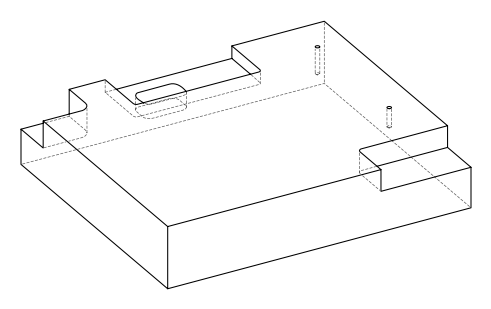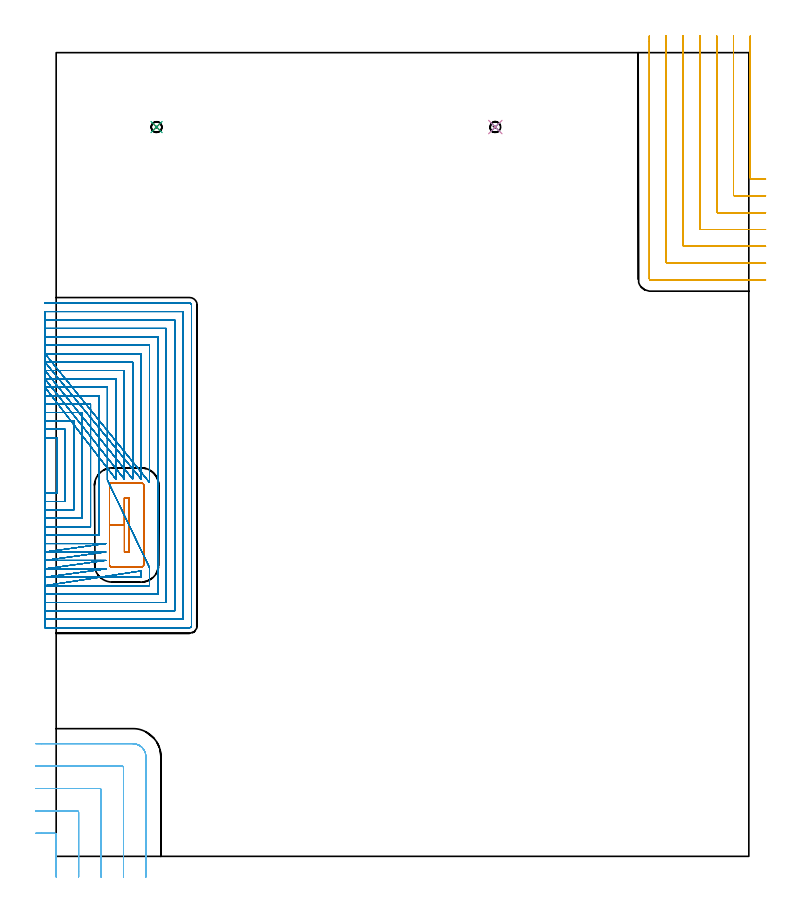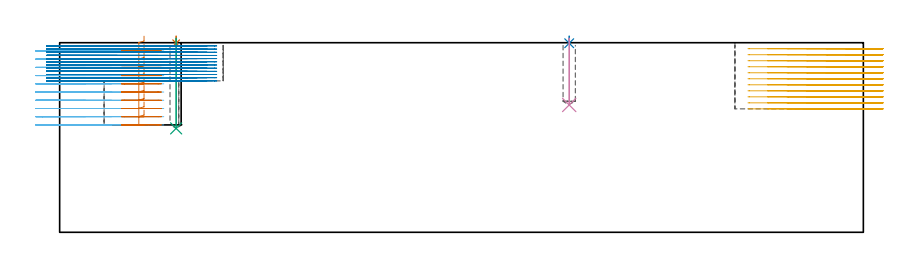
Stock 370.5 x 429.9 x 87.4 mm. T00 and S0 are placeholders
(PLAN: 8 operations, 4 tool changes, 177.9 min)
(1 SPOT_DRILL | STEP1POCKET | NXT0321_9005460120000 | 0.03 min | 1 mm3)
(2 SPOT_DRILL_1 | STEP1POCKET_1 | NXT0321_9005460120000 | 0.03 min | 0 mm3)
(3 DRILL_BLIND_HOLE_INTO_CENTER | STEP1POCKET | UGT0301_180 | 0.17 min | 965 mm3)
(4 DRILL_BLIND_HOLE_INTO_CENTER_1 | STEP1POCKET_1 | UGT0301_180 | 0.12 min | 694 mm3)
(5 MILL_CORNER_NOTCH_RECTANGULAR | CORNER_NOTCH_RECTANGULAR | NXT0201_011 | Follow Part, ap 3, ae 75% | 23.51 min | 230136 mm3)
(6 MILL_CORNER_NOTCH_RECTANGULAR_1 | CORNER_NOTCH_RECTANGULAR_1 | NXT0201_012 | Follow Part, ap 4, ae 75% | 9.35 min | 143140 mm3)
(7 MILL_RECTANGULAR_POCKET | POCKET_RECTANGULAR_STRAIGHT | NXT0201_012 | Follow Part, ap 4, ae 75% | 5 min | 76774 mm3)
(8 MILL_SLOT | SLOT_PARTIAL_RECTANGULAR | UGT0201_014 | Follow Part, ap 1.5, ae 75% | 139.73 min | 202557 mm3)
(TOOL NXT0321_9005460120000 | NC Spot Drill, 142deg, 12mm, Carbide, Uncoated | D12 PA142 FL30 Z2)
(TOOL UGT0301_180 | Twist Drill 5.7 mm | D5.7 PA118 FL55 Z2)
(TOOL NXT0201_011 | ENDMILL 12mm [2P460-1200-NA 1630] | D12 FL38 Z6)
(TOOL NXT0201_012 | ENDMILL 16mm [2P460-1600-NA 1630] | D16 FL38 Z6)
(TOOL UGT0201_014 | End mill 6 mm | D6 FL24 Z4)
(OP 1 SPOT_DRILL)
G17 G21 G94 G90
T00 M6
G54
G17 G0 G90 X53.7 Y390.1 S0 M3
G43 Z97.4 H0
G94 G81 G98 Z87.155 F250. R90.4
G80
M5
M2
(OP 2 SPOT_DRILL_1)
G17 G21 G94 G90
T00 M6
G54
G17 G0 G90 X234.9 Y390.1 S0 M3
G43 Z97.4 H0
G94 G81 G98 Z87.155 F250. R90.4
G80
M5
M2
(OP 3 DRILL_BLIND_HOLE_INTO_CENTER)
G17 G21 G94 G90
T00 M6
G54
G17 G0 G90 X53.7 Y390.1 S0 M3
G43 Z97.4 H0
G94 G81 G98 Z47.9 F250. R89.4
G80
M5
M2
(OP 4 DRILL_BLIND_HOLE_INTO_CENTER_1)
G17 G21 G94 G90
T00 M6
G54
G17 G0 G90 X234.9 Y390.1 S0 M3
G43 Z97.4 H0
G94 G81 G98 Z58.7 F250. R89.4
G80
M5
M2
(OP 5 MILL_CORNER_NOTCH_RECTANGULAR)
G17 G21 G94 G90
T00 M6
G54
G17 G0 G90 X371.3 Y438.846 S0 M3
G43 Z97.4 H1
Z84.627
G94 G1 Y435.846 F250.
Y362.895 F500.
G3 X371.895 Y362.3 R0.6
G1 X376.5
X379.5 F250.
G0 Z97.4
X362.3 Y438.9
Z84.627
G1 Y435.9
Y353.895 F500.
G3 X362.895 Y353.3 R0.6
G1 X376.5
X379.5 F250.
G0 Z97.4
X353.3 Y438.9
Z84.627
G1 Y435.9
Y344.895 F500.
G3 X353.895 Y344.3 R0.6
G1 X376.5
X379.5 F250.
G0 Z97.4
X344.3 Y438.9
Z84.627
G1 Y435.9
Y335.896 F500.
G3 X344.896 Y335.3 R0.6
G1 X376.5
X379.5 F250.
G0 Z97.4
X335.3 Y438.9
Z84.627
G1 Y435.9
Y326.896 F500.
G3 X335.896 Y326.3 R0.6
G1 X376.5
X379.5 F250.
G0 Z97.4
X326.3 Y438.9
Z84.627
G1 Y435.9
Y317.896 F500.
G3 X326.896 Y317.3 R0.6
G1 X376.5
X379.5 F250.
G0 Z97.4
X317.3 Y438.9
Z84.627
G1 Y435.9
Y308.896 F500.
G3 X317.896 Y308.3 R0.6
G1 X376.5
X379.5 F250.
G0 Z97.4
X371.3 Y438.846
Z81.854
G1 Y435.846
Y362.895 F500.
G3 X371.895 Y362.3 R0.6
G1 X376.5
X379.5 F250.
G0 Z97.4
X362.3 Y438.9
Z81.854
G1 Y435.9
Y353.895 F500.
G3 X362.895 Y353.3 R0.6
G1 X376.5
X379.5 F250.
G0 Z97.4
X353.3 Y438.9
Z81.854
G1 Y435.9
Y344.895 F500.
G3 X353.895 Y344.3 R0.6
G1 X376.5
X379.5 F250.
G0 Z97.4
X344.3 Y438.9
Z81.854
G1 Y435.9
Y335.896 F500.
G3 X344.896 Y335.3 R0.6
G1 X376.5
X379.5 F250.
G0 Z97.4
X335.3 Y438.9
Z81.854
G1 Y435.9
Y326.896 F500.
G3 X335.896 Y326.3 R0.6
G1 X376.5
X379.5 F250.
G0 Z97.4
X326.3 Y438.9
Z81.854
G1 Y435.9
Y317.896 F500.
G3 X326.896 Y317.3 R0.6
G1 X376.5
X379.5 F250.
G0 Z97.4
X317.3 Y438.9
Z81.854
G1 Y435.9
Y308.896 F500.
G3 X317.896 Y308.3 R0.6
G1 X376.5
X379.5 F250.
G0 Z97.4
X371.3 Y438.846
Z79.082
G1 Y435.846
Y362.895 F500.
G3 X371.895 Y362.3 R0.6
G1 X376.5
X379.5 F250.
G0 Z97.4
X362.3 Y438.9
Z79.082
G1 Y435.9
Y353.895 F500.
G3 X362.895 Y353.3 R0.6
G1 X376.5
X379.5 F250.
G0 Z97.4
X353.3 Y438.9
Z79.082
G1 Y435.9
Y344.895 F500.
G3 X353.895 Y344.3 R0.6
G1 X376.5
X379.5 F250.
G0 Z97.4
X344.3 Y438.9
Z79.082
G1 Y435.9
Y335.896 F500.
G3 X344.896 Y335.3 R0.6
G1 X376.5
X379.5 F250.
G0 Z97.4
X335.3 Y438.9
Z79.082
G1 Y435.9
Y326.896 F500.
G3 X335.896 Y326.3 R0.6
G1 X376.5
X379.5 F250.
G0 Z97.4
X326.3 Y438.9
Z79.082
G1 Y435.9
Y317.896 F500.
G3 X326.896 Y317.3 R0.6
G1 X376.5
X379.5 F250.
G0 Z97.4
X317.3 Y438.9
Z79.082
G1 Y435.9
Y308.896 F500.
G3 X317.896 Y308.3 R0.6
G1 X376.5
X379.5 F250.
G0 Z97.4
X371.3 Y438.846
Z76.309
G1 Y435.846
Y362.895 F500.
G3 X371.895 Y362.3 R0.6
G1 X376.5
X379.5 F250.
G0 Z97.4
X362.3 Y438.9
Z76.309
G1 Y435.9
Y353.895 F500.
G3 X362.895 Y353.3 R0.6
G1 X376.5
X379.5 F250.
G0 Z97.4
X353.3 Y438.9
Z76.309
G1 Y435.9
Y344.895 F500.
G3 X353.895 Y344.3 R0.6
G1 X376.5
X379.5 F250.
G0 Z97.4
X344.3 Y438.9
Z76.309
G1 Y435.9
Y335.896 F500.
G3 X344.896 Y335.3 R0.6
G1 X376.5
X379.5 F250.
G0 Z97.4
X335.3 Y438.9
Z76.309
G1 Y435.9
Y326.896 F500.
G3 X335.896 Y326.3 R0.6
G1 X376.5
X379.5 F250.
G0 Z97.4
X326.3 Y438.9
Z76.309
G1 Y435.9
Y317.896 F500.
G3 X326.896 Y317.3 R0.6
G1 X376.5
X379.5 F250.
G0 Z97.4
X317.3 Y438.9
Z76.309
G1 Y435.9
Y308.896 F500.
G3 X317.896 Y308.3 R0.6
G1 X376.5
X379.5 F250.
G0 Z97.4
X371.3 Y438.846
Z73.536
G1 Y435.846
Y362.895 F500.
G3 X371.895 Y362.3 R0.6
G1 X376.5
X379.5 F250.
G0 Z97.4
X362.3 Y438.9
Z73.536
G1 Y435.9
Y353.895 F500.
G3 X362.895 Y353.3 R0.6
G1 X376.5
X379.5 F250.
G0 Z97.4
X353.3 Y438.9
Z73.536
G1 Y435.9
Y344.895 F500.
G3 X353.895 Y344.3 R0.6
G1 X376.5
X379.5 F250.
G0 Z97.4
X344.3 Y438.9
Z73.536
G1 Y435.9
Y335.896 F500.
G3 X344.896 Y335.3 R0.6
G1 X376.5
X379.5 F250.
G0 Z97.4
X335.3 Y438.9
Z73.536
G1 Y435.9
Y326.896 F500.
G3 X335.896 Y326.3 R0.6
G1 X376.5
X379.5 F250.
G0 Z97.4
X326.3 Y438.9
Z73.536
G1 Y435.9
Y317.896 F500.
G3 X326.896 Y317.3 R0.6
G1 X376.5
X379.5 F250.
G0 Z97.4
X317.3 Y438.9
Z73.536
G1 Y435.9
Y308.896 F500.
G3 X317.896 Y308.3 R0.6
G1 X376.5
X379.5 F250.
G0 Z97.4
X371.3 Y438.846
Z70.764
G1 Y435.846
Y362.895 F500.
G3 X371.895 Y362.3 R0.6
G1 X376.5
X379.5 F250.
G0 Z97.4
X362.3 Y438.9
Z70.764
G1 Y435.9
Y353.895 F500.
G3 X362.895 Y353.3 R0.6
G1 X376.5
X379.5 F250.
G0 Z97.4
X353.3 Y438.9
Z70.764
G1 Y435.9
Y344.895 F500.
G3 X353.895 Y344.3 R0.6
G1 X376.5
X379.5 F250.
G0 Z97.4
X344.3 Y438.9
Z70.764
G1 Y435.9
Y335.896 F500.
G3 X344.896 Y335.3 R0.6
G1 X376.5
X379.5 F250.
G0 Z97.4
X335.3 Y438.9
Z70.764
G1 Y435.9
Y326.896 F500.
G3 X335.896 Y326.3 R0.6
G1 X376.5
X379.5 F250.
G0 Z97.4
X326.3 Y438.9
Z70.764
G1 Y435.9
Y317.896 F500.
G3 X326.896 Y317.3 R0.6
G1 X376.5
X379.5 F250.
G0 Z97.4
X317.3 Y438.9
Z70.764
G1 Y435.9
Y308.896 F500.
G3 X317.896 Y308.3 R0.6
G1 X376.5
X379.5 F250.
G0 Z97.4
X371.3 Y438.846
Z67.991
G1 Y435.846
Y362.895 F500.
G3 X371.895 Y362.3 R0.6
G1 X376.5
X379.5 F250.
G0 Z97.4
X362.3 Y438.9
Z67.991
G1 Y435.9
Y353.895 F500.
G3 X362.895 Y353.3 R0.6
G1 X376.5
X379.5 F250.
G0 Z97.4
X353.3 Y438.9
Z67.991
G1 Y435.9
Y344.895 F500.
G3 X353.895 Y344.3 R0.6
G1 X376.5
X379.5 F250.
G0 Z97.4
X344.3 Y438.9
Z67.991
G1 Y435.9
Y335.896 F500.
G3 X344.896 Y335.3 R0.6
G1 X376.5
X379.5 F250.
G0 Z97.4
X335.3 Y438.9
Z67.991
G1 Y435.9
Y326.896 F500.
G3 X335.896 Y326.3 R0.6
G1 X376.5
X379.5 F250.
G0 Z97.4
X326.3 Y438.9
Z67.991
G1 Y435.9
Y317.896 F500.
G3 X326.896 Y317.3 R0.6
G1 X376.5
X379.5 F250.
G0 Z97.4
X317.3 Y438.9
Z67.991
G1 Y435.9
Y308.896 F500.
G3 X317.896 Y308.3 R0.6
G1 X376.5
X379.5 F250.
G0 Z97.4
X371.3 Y438.846
Z65.218
G1 Y435.846
Y362.895 F500.
G3 X371.895 Y362.3 R0.6
G1 X376.5
X379.5 F250.
G0 Z97.4
X362.3 Y438.9
Z65.218
G1 Y435.9
Y353.895 F500.
G3 X362.895 Y353.3 R0.6
G1 X376.5
X379.5 F250.
G0 Z97.4
X353.3 Y438.9
Z65.218
G1 Y435.9
Y344.895 F500.
G3 X353.895 Y344.3 R0.6
G1 X376.5
X379.5 F250.
G0 Z97.4
X344.3 Y438.9
Z65.218
G1 Y435.9
Y335.896 F500.
G3 X344.896 Y335.3 R0.6
G1 X376.5
X379.5 F250.
G0 Z97.4
X335.3 Y438.9
Z65.218
G1 Y435.9
Y326.896 F500.
G3 X335.896 Y326.3 R0.6
G1 X376.5
X379.5 F250.
G0 Z97.4
X326.3 Y438.9
Z65.218
G1 Y435.9
Y317.896 F500.
G3 X326.896 Y317.3 R0.6
G1 X376.5
X379.5 F250.
G0 Z97.4
X317.3 Y438.9
Z65.218
G1 Y435.9
Y308.896 F500.
G3 X317.896 Y308.3 R0.6
G1 X376.5
X379.5 F250.
G0 Z97.4
X371.3 Y438.846
Z62.445
G1 Y435.846
Y362.895 F500.
G3 X371.895 Y362.3 R0.6
G1 X376.5
X379.5 F250.
G0 Z97.4
X362.3 Y438.9
Z62.445
G1 Y435.9
Y353.895 F500.
G3 X362.895 Y353.3 R0.6
G1 X376.5
X379.5 F250.
G0 Z97.4
X353.3 Y438.9
Z62.445
G1 Y435.9
Y344.895 F500.
G3 X353.895 Y344.3 R0.6
G1 X376.5
X379.5 F250.
G0 Z97.4
X344.3 Y438.9
Z62.445
G1 Y435.9
Y335.896 F500.
G3 X344.896 Y335.3 R0.6
G1 X376.5
X379.5 F250.
G0 Z97.4
X335.3 Y438.9
Z62.445
G1 Y435.9
Y326.896 F500.
G3 X335.896 Y326.3 R0.6
G1 X376.5
X379.5 F250.
G0 Z97.4
X326.3 Y438.9
Z62.445
G1 Y435.9
Y317.896 F500.
G3 X326.896 Y317.3 R0.6
G1 X376.5
X379.5 F250.
G0 Z97.4
X317.3 Y438.9
Z62.445
G1 Y435.9
Y308.896 F500.
G3 X317.896 Y308.3 R0.6
G1 X376.5
X379.5 F250.
G0 Z97.4
X371.3 Y438.846
Z59.673
G1 Y435.846
Y362.895 F500.
G3 X371.895 Y362.3 R0.6
G1 X376.5
X379.5 F250.
G0 Z97.4
X362.3 Y438.9
Z59.673
G1 Y435.9
Y353.895 F500.
G3 X362.895 Y353.3 R0.6
G1 X376.5
X379.5 F250.
G0 Z97.4
X353.3 Y438.9
Z59.673
G1 Y435.9
Y344.895 F500.
G3 X353.895 Y344.3 R0.6
G1 X376.5
X379.5 F250.
G0 Z97.4
X344.3 Y438.9
Z59.673
G1 Y435.9
Y335.896 F500.
G3 X344.896 Y335.3 R0.6
G1 X376.5
X379.5 F250.
G0 Z97.4
X335.3 Y438.9
Z59.673
G1 Y435.9
Y326.896 F500.
G3 X335.896 Y326.3 R0.6
G1 X376.5
X379.5 F250.
G0 Z97.4
X326.3 Y438.9
Z59.673
G1 Y435.9
Y317.896 F500.
G3 X326.896 Y317.3 R0.6
G1 X376.5
X379.5 F250.
G0 Z97.4
X317.3 Y438.9
Z59.673
G1 Y435.9
Y308.896 F500.
G3 X317.896 Y308.3 R0.6
G1 X376.5
X379.5 F250.
G0 Z97.4
X371.3 Y438.846
Z56.9
G1 Y435.846
Y362.895 F500.
G3 X371.895 Y362.3 R0.6
G1 X376.5
X379.5 F250.
G0 Z97.4
X362.3 Y438.9
Z56.9
G1 Y435.9
Y353.895 F500.
G3 X362.895 Y353.3 R0.6
G1 X376.5
X379.5 F250.
G0 Z97.4
X353.3 Y438.9
Z56.9
G1 Y435.9
Y344.895 F500.
G3 X353.895 Y344.3 R0.6
G1 X376.5
X379.5 F250.
G0 Z97.4
X344.3 Y438.9
Z56.9
G1 Y435.9
Y335.896 F500.
G3 X344.896 Y335.3 R0.6
G1 X376.5
X379.5 F250.
G0 Z97.4
X335.3 Y438.9
Z56.9
G1 Y435.9
Y326.896 F500.
G3 X335.896 Y326.3 R0.6
G1 X376.5
X379.5 F250.
G0 Z97.4
X326.3 Y438.9
Z56.9
G1 Y435.9
Y317.896 F500.
G3 X326.896 Y317.3 R0.6
G1 X376.5
X379.5 F250.
G0 Z97.4
X317.3 Y438.9
Z56.9
G1 Y435.9
Y308.896 F500.
G3 X317.896 Y308.3 R0.6
G1 X376.5
X379.5 F250.
G0 Z97.4
M5
M2
(OP 6 MILL_CORNER_NOTCH_RECTANGULAR_1)
G17 G21 G94 G90
T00 M6
G54
G17 G0 G90 X0. Y-11. S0 M3
G43 Z97.4 H1
Z83.61
G94 G1 Y-8. F250.
Y11.505 F500.
G3 X-0.795 Y12.3 R0.8
G1 X-8.
X-11. F250.
G0 Z97.4
X12. Y-11.
Z83.61
G1 Y-8.
Y23.505 F500.
G3 X11.205 Y24.3 R0.8
G1 X-8.
X-11. F250.
G0 Z97.4
X24. Y-11.
Z83.61
G1 Y-8.
Y35.505 F500.
G3 X23.205 Y36.3 R0.8
G1 X-8.
X-11. F250.
G0 Z97.4
X36. Y-11.
Z83.61
G1 Y-8.
Y47.504 F500.
G3 X35.204 Y48.3 R0.8
G1 X-8.
X-11. F250.
G0 Z97.4
X48. Y-11.
Z83.61
G1 Y-8.
Y53.3 F500.
G3 X41. Y60.3 R7.
G1 X-8.
X-11. F250.
G0 Z97.4
X0. Y-11.
Z79.82
G1 Y-8.
Y11.505 F500.
G3 X-0.795 Y12.3 R0.8
G1 X-8.
X-11. F250.
G0 Z97.4
X12. Y-11.
Z79.82
G1 Y-8.
Y23.505 F500.
G3 X11.205 Y24.3 R0.8
G1 X-8.
X-11. F250.
G0 Z97.4
X24. Y-11.
Z79.82
G1 Y-8.
Y35.505 F500.
G3 X23.205 Y36.3 R0.8
G1 X-8.
X-11. F250.
G0 Z97.4
X36. Y-11.
Z79.82
G1 Y-8.
Y47.504 F500.
G3 X35.204 Y48.3 R0.8
G1 X-8.
X-11. F250.
G0 Z97.4
X48. Y-11.
Z79.82
G1 Y-8.
Y53.3 F500.
G3 X41. Y60.3 R7.
G1 X-8.
X-11. F250.
G0 Z97.4
X0. Y-11.
Z76.03
G1 Y-8.
Y11.505 F500.
G3 X-0.795 Y12.3 R0.8
G1 X-8.
X-11. F250.
G0 Z97.4
X12. Y-11.
Z76.03
G1 Y-8.
Y23.505 F500.
G3 X11.205 Y24.3 R0.8
G1 X-8.
X-11. F250.
G0 Z97.4
X24. Y-11.
Z76.03
G1 Y-8.
Y35.505 F500.
G3 X23.205 Y36.3 R0.8
G1 X-8.
X-11. F250.
G0 Z97.4
X36. Y-11.
Z76.03
G1 Y-8.
Y47.504 F500.
G3 X35.204 Y48.3 R0.8
G1 X-8.
X-11. F250.
G0 Z97.4
X48. Y-11.
Z76.03
G1 Y-8.
Y53.3 F500.
G3 X41. Y60.3 R7.
G1 X-8.
X-11. F250.
G0 Z97.4
X0. Y-11.
Z72.24
G1 Y-8.
Y11.505 F500.
G3 X-0.795 Y12.3 R0.8
G1 X-8.
X-11. F250.
G0 Z97.4
X12. Y-11.
Z72.24
G1 Y-8.
Y23.505 F500.
G3 X11.205 Y24.3 R0.8
G1 X-8.
X-11. F250.
G0 Z97.4
X24. Y-11.
Z72.24
G1 Y-8.
Y35.505 F500.
G3 X23.205 Y36.3 R0.8
G1 X-8.
X-11. F250.
G0 Z97.4
X36. Y-11.
Z72.24
G1 Y-8.
Y47.504 F500.
G3 X35.204 Y48.3 R0.8
G1 X-8.
X-11. F250.
G0 Z97.4
X48. Y-11.
Z72.24
G1 Y-8.
Y53.3 F500.
G3 X41. Y60.3 R7.
G1 X-8.
X-11. F250.
G0 Z97.4
X0. Y-11.
Z68.45
G1 Y-8.
Y11.505 F500.
G3 X-0.795 Y12.3 R0.8
G1 X-8.
X-11. F250.
G0 Z97.4
X12. Y-11.
Z68.45
G1 Y-8.
Y23.505 F500.
G3 X11.205 Y24.3 R0.8
G1 X-8.
X-11. F250.
G0 Z97.4
X24. Y-11.
Z68.45
G1 Y-8.
Y35.505 F500.
G3 X23.205 Y36.3 R0.8
G1 X-8.
X-11. F250.
G0 Z97.4
X36. Y-11.
Z68.45
G1 Y-8.
Y47.504 F500.
G3 X35.204 Y48.3 R0.8
G1 X-8.
X-11. F250.
G0 Z97.4
X48. Y-11.
Z68.45
G1 Y-8.
Y53.3 F500.
G3 X41. Y60.3 R7.
G1 X-8.
X-11. F250.
G0 Z97.4
X0. Y-11.
Z64.66
G1 Y-8.
Y11.505 F500.
G3 X-0.795 Y12.3 R0.8
G1 X-8.
X-11. F250.
G0 Z97.4
X12. Y-11.
Z64.66
G1 Y-8.
Y23.505 F500.
G3 X11.205 Y24.3 R0.8
G1 X-8.
X-11. F250.
G0 Z97.4
X24. Y-11.
Z64.66
G1 Y-8.
Y35.505 F500.
G3 X23.205 Y36.3 R0.8
G1 X-8.
X-11. F250.
G0 Z97.4
X36. Y-11.
Z64.66
G1 Y-8.
Y47.504 F500.
G3 X35.204 Y48.3 R0.8
G1 X-8.
X-11. F250.
G0 Z97.4
X48. Y-11.
Z64.66
G1 Y-8.
Y53.3 F500.
G3 X41. Y60.3 R7.
G1 X-8.
X-11. F250.
G0 Z97.4
X0. Y-11.
Z60.87
G1 Y-8.
Y11.505 F500.
G3 X-0.795 Y12.3 R0.8
G1 X-8.
X-11. F250.
G0 Z97.4
X12. Y-11.
Z60.87
G1 Y-8.
Y23.505 F500.
G3 X11.205 Y24.3 R0.8
G1 X-8.
X-11. F250.
G0 Z97.4
X24. Y-11.
Z60.87
G1 Y-8.
Y35.505 F500.
G3 X23.205 Y36.3 R0.8
G1 X-8.
X-11. F250.
G0 Z97.4
X36. Y-11.
Z60.87
G1 Y-8.
Y47.504 F500.
G3 X35.204 Y48.3 R0.8
G1 X-8.
X-11. F250.
G0 Z97.4
X48. Y-11.
Z60.87
G1 Y-8.
Y53.3 F500.
G3 X41. Y60.3 R7.
G1 X-8.
X-11. F250.
G0 Z97.4
X0. Y-11.
Z57.08
G1 Y-8.
Y11.505 F500.
G3 X-0.795 Y12.3 R0.8
G1 X-8.
X-11. F250.
G0 Z97.4
X12. Y-11.
Z57.08
G1 Y-8.
Y23.505 F500.
G3 X11.205 Y24.3 R0.8
G1 X-8.
X-11. F250.
G0 Z97.4
X24. Y-11.
Z57.08
G1 Y-8.
Y35.505 F500.
G3 X23.205 Y36.3 R0.8
G1 X-8.
X-11. F250.
G0 Z97.4
X36. Y-11.
Z57.08
G1 Y-8.
Y47.504 F500.
G3 X35.204 Y48.3 R0.8
G1 X-8.
X-11. F250.
G0 Z97.4
X48. Y-11.
Z57.08
G1 Y-8.
Y53.3 F500.
G3 X41. Y60.3 R7.
G1 X-8.
X-11. F250.
G0 Z97.4
X0. Y-11.
Z53.29
G1 Y-8.
Y11.505 F500.
G3 X-0.795 Y12.3 R0.8
G1 X-8.
X-11. F250.
G0 Z97.4
X12. Y-11.
Z53.29
G1 Y-8.
Y23.505 F500.
G3 X11.205 Y24.3 R0.8
G1 X-8.
X-11. F250.
G0 Z97.4
X24. Y-11.
Z53.29
G1 Y-8.
Y35.505 F500.
G3 X23.205 Y36.3 R0.8
G1 X-8.
X-11. F250.
G0 Z97.4
X36. Y-11.
Z53.29
G1 Y-8.
Y47.504 F500.
G3 X35.204 Y48.3 R0.8
G1 X-8.
X-11. F250.
G0 Z97.4
X48. Y-11.
Z53.29
G1 Y-8.
Y53.3 F500.
G3 X41. Y60.3 R7.
G1 X-8.
X-11. F250.
G0 Z97.4
X0. Y-11.
Z49.5
G1 Y-8.
Y11.505 F500.
G3 X-0.795 Y12.3 R0.8
G1 X-8.
X-11. F250.
G0 Z97.4
X12. Y-11.
Z49.5
G1 Y-8.
Y23.505 F500.
G3 X11.205 Y24.3 R0.8
G1 X-8.
X-11. F250.
G0 Z97.4
X24. Y-11.
Z49.5
G1 Y-8.
Y35.505 F500.
G3 X23.205 Y36.3 R0.8
G1 X-8.
X-11. F250.
G0 Z97.4
X36. Y-11.
Z49.5
G1 Y-8.
Y47.504 F500.
G3 X35.204 Y48.3 R0.8
G1 X-8.
X-11. F250.
G0 Z97.4
X48. Y-11.
Z49.5
G1 Y-8.
Y53.3 F500.
G3 X41. Y60.3 R7.
G1 X-8.
X-11. F250.
G0 Z97.4
M5
M2
(OP 7 MILL_RECTANGULAR_POCKET)
G17 G21 G94 G90
T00 M6
G54
G17 G0 G90 X38.9 Y183.409 S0 M3
G43 Z97.4 H1
Z90.4
G94 G1 Y191.8 Z88.152 F250.
X36.5 Z87.509
Y177.25 Z83.61
Y162.7 F500.
X38.9
Y191.8
X36.5
Y177.25
X28.5
Y156.2
G3 X30. Y154.7 R1.5
G1 X45.4
G3 X46.9 Y156.2 R1.5
G1 Y198.3
G3 X45.4 Y199.8 R1.5
G1 X30.
G3 X28.5 Y198.3 R1.5
G1 Y177.25
Y176.25
G0 X38.9 Y183.409 Z86.61
G1 Y191.8 Z84.362 F250.
X36.5 Z83.719
Y177.25 Z79.82
Y162.7 F500.
X38.9
Y191.8
X36.5
Y177.25
X28.5
Y156.2
G3 X30. Y154.7 R1.5
G1 X45.4
G3 X46.9 Y156.2 R1.5
G1 Y198.3
G3 X45.4 Y199.8 R1.5
G1 X30.
G3 X28.5 Y198.3 R1.5
G1 Y177.25
Y176.25
G0 X38.9 Y183.409 Z82.82
G1 Y191.8 Z80.572 F250.
X36.5 Z79.929
Y177.25 Z76.03
Y162.7 F500.
X38.9
Y191.8
X36.5
Y177.25
X28.5
Y156.2
G3 X30. Y154.7 R1.5
G1 X45.4
G3 X46.9 Y156.2 R1.5
G1 Y198.3
G3 X45.4 Y199.8 R1.5
G1 X30.
G3 X28.5 Y198.3 R1.5
G1 Y177.25
Y176.25
G0 X38.9 Y183.409 Z79.03
G1 Y191.8 Z76.782 F250.
X36.5 Z76.139
Y177.25 Z72.24
Y162.7 F500.
X38.9
Y191.8
X36.5
Y177.25
X28.5
Y156.2
G3 X30. Y154.7 R1.5
G1 X45.4
G3 X46.9 Y156.2 R1.5
G1 Y198.3
G3 X45.4 Y199.8 R1.5
G1 X30.
G3 X28.5 Y198.3 R1.5
G1 Y177.25
Y176.25
G0 X38.9 Y183.409 Z75.24
G1 Y191.8 Z72.992 F250.
X36.5 Z72.349
Y177.25 Z68.45
Y162.7 F500.
X38.9
Y191.8
X36.5
Y177.25
X28.5
Y156.2
G3 X30. Y154.7 R1.5
G1 X45.4
G3 X46.9 Y156.2 R1.5
G1 Y198.3
G3 X45.4 Y199.8 R1.5
G1 X30.
G3 X28.5 Y198.3 R1.5
G1 Y177.25
Y176.25
G0 X38.9 Y183.409 Z71.45
G1 Y191.8 Z69.202 F250.
X36.5 Z68.559
Y177.25 Z64.66
Y162.7 F500.
X38.9
Y191.8
X36.5
Y177.25
X28.5
Y156.2
G3 X30. Y154.7 R1.5
G1 X45.4
G3 X46.9 Y156.2 R1.5
G1 Y198.3
G3 X45.4 Y199.8 R1.5
G1 X30.
G3 X28.5 Y198.3 R1.5
G1 Y177.25
Y176.25
G0 X38.9 Y183.409 Z67.66
G1 Y191.8 Z65.412 F250.
X36.5 Z64.769
Y177.25 Z60.87
Y162.7 F500.
X38.9
Y191.8
X36.5
Y177.25
X28.5
Y156.2
G3 X30. Y154.7 R1.5
G1 X45.4
G3 X46.9 Y156.2 R1.5
G1 Y198.3
G3 X45.4 Y199.8 R1.5
G1 X30.
G3 X28.5 Y198.3 R1.5
G1 Y177.25
Y176.25
G0 X38.9 Y183.409 Z63.87
G1 Y191.8 Z61.622 F250.
X36.5 Z60.979
Y177.25 Z57.08
Y162.7 F500.
X38.9
Y191.8
X36.5
Y177.25
X28.5
Y156.2
G3 X30. Y154.7 R1.5
G1 X45.4
G3 X46.9 Y156.2 R1.5
G1 Y198.3
G3 X45.4 Y199.8 R1.5
G1 X30.
G3 X28.5 Y198.3 R1.5
G1 Y177.25
Y176.25
G0 X38.9 Y183.409 Z60.08
G1 Y191.8 Z57.832 F250.
X36.5 Z57.189
Y177.25 Z53.29
Y162.7 F500.
X38.9
Y191.8
X36.5
Y177.25
X28.5
Y156.2
G3 X30. Y154.7 R1.5
G1 X45.4
G3 X46.9 Y156.2 R1.5
G1 Y198.3
G3 X45.4 Y199.8 R1.5
G1 X30.
G3 X28.5 Y198.3 R1.5
G1 Y177.25
Y176.25
G0 X38.9 Y183.409 Z56.29
G1 Y191.8 Z54.042 F250.
X36.5 Z53.399
Y177.25 Z49.5
Y162.7 F500.
X38.9
Y191.8
X36.5
Y177.25
X28.5
Y156.2
G3 X30. Y154.7 R1.5
G1 X45.4
G3 X46.9 Y156.2 R1.5
G1 Y198.3
G3 X45.4 Y199.8 R1.5
G1 X30.
G3 X28.5 Y198.3 R1.5
G1 Y177.25
Y176.25
G0 Z97.4
M5
M2
(OP 8 MILL_SLOT)
G17 G21 G94 G90
T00 M6
G54
G17 G0 G90 X-6. Y194.3 S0 M3
G43 Z97.4 H0
Z85.933
G94 G1 X-3. F250.
X0.4 F500.
Y223.9
X-3.
X-6. F250.
Y189.8
X-3.
X4.9 F500.
Y228.4
X-3.
X-6. F250.
Y185.3
X-3.
X9.4 F500.
Y232.9
X-3.
X-6. F250.
Y180.8
X-3.
X13.9 F500.
Y237.4
X-3.
X-6. F250.
Y176.3
X-3.
X18.4 F500.
Y241.9
X-3.
X-6. F250.
Y171.8
X-3.
X22.9 F500.
Y246.4
X-3.
X-6. F250.
Y167.3
X-3.
X23.5 F500.
X26.5 F250.
X-6. Y162.8 F500.
X-3. F250.
X23.5 F500.
X26.5 F250.
X-6. Y158.3 F500.
X-3. F250.
X23.5 F500.
X26.5 F250.
X-6. Y153.8 F500.
X-3. F250.
X23.955 F500.
X26.955 F250.
X-6. Y149.3 F500.
X-3. F250.
X45.4 F500.
Y149.685
Y152.685 F250.
X-6. Y144.8 F500.
X-3. F250.
X49.9 F500.
Y151.507
Y154.507 F250.
X27.4 Y201.26 F500.
Y204.26 F250.
Y250.9 F500.
X-3.
X-6. F250.
X31.9 Y201.8 F500.
Y204.8 F250.
Y255.4 F500.
X-3.
X-6. F250.
X36.4 Y201.8 F500.
Y204.8 F250.
Y259.9 F500.
X-3.
X-6. F250.
X40.9 Y201.8 F500.
Y204.8 F250.
Y264.4 F500.
X-3.
X-6. F250.
X45.4 Y201.815 F500.
Y204.815 F250.
Y268.9 F500.
X-3.
X-6. F250.
X49.9 Y199.992 F500.
Y202.992 F250.
Y273.4 F500.
X-3.
X-6. F250.
Y140.3
X-3.
X54.4 F500.
Y277.9
X-3.
X-6. F250.
Y135.8
X-3.
X58.9 F500.
Y282.4
X-3.
X-6. F250.
Y131.3
X-3.
X63.4 F500.
Y286.9
X-3.
X-6. F250.
Y126.8
X-3.
X67.9 F500.
Y291.4
X-3.
X-6. F250.
Y122.3
X-3.
X71.4 F500.
G3 X72.4 Y123.3 R1.
G1 Y294.9
G3 X71.4 Y295.9 R1.
G1 X-3.
X-6. F250.
G0 Y194.3 Z84.467
G1 X-3.
X0.4 F500.
Y223.9
X-3.
X-6. F250.
Y189.8
X-3.
X4.9 F500.
Y228.4
X-3.
X-6. F250.
Y185.3
X-3.
X9.4 F500.
Y232.9
X-3.
X-6. F250.
Y180.8
X-3.
X13.9 F500.
Y237.4
X-3.
X-6. F250.
Y176.3
X-3.
X18.4 F500.
Y241.9
X-3.
X-6. F250.
Y171.8
X-3.
X22.9 F500.
Y246.4
X-3.
X-6. F250.
Y167.3
X-3.
X23.5 F500.
X26.5 F250.
X-6. Y162.8 F500.
X-3. F250.
X23.5 F500.
X26.5 F250.
X-6. Y158.3 F500.
X-3. F250.
X23.5 F500.
X26.5 F250.
X-6. Y153.8 F500.
X-3. F250.
X23.955 F500.
X26.955 F250.
X-6. Y149.3 F500.
X-3. F250.
X45.4 F500.
Y149.685
Y152.685 F250.
X-6. Y144.8 F500.
X-3. F250.
X49.9 F500.
Y151.507
Y154.507 F250.
X27.4 Y201.26 F500.
Y204.26 F250.
Y250.9 F500.
X-3.
X-6. F250.
X31.9 Y201.8 F500.
Y204.8 F250.
Y255.4 F500.
X-3.
X-6. F250.
X36.4 Y201.8 F500.
Y204.8 F250.
Y259.9 F500.
X-3.
X-6. F250.
X40.9 Y201.8 F500.
Y204.8 F250.
Y264.4 F500.
X-3.
X-6. F250.
X45.4 Y201.815 F500.
Y204.815 F250.
Y268.9 F500.
X-3.
X-6. F250.
X49.9 Y199.992 F500.
Y202.992 F250.
Y273.4 F500.
X-3.
X-6. F250.
Y140.3
X-3.
X54.4 F500.
Y277.9
X-3.
X-6. F250.
Y135.8
X-3.
X58.9 F500.
Y282.4
X-3.
X-6. F250.
Y131.3
X-3.
X63.4 F500.
Y286.9
X-3.
X-6. F250.
Y126.8
X-3.
X67.9 F500.
Y291.4
X-3.
X-6. F250.
Y122.3
X-3.
X71.4 F500.
G3 X72.4 Y123.3 R1.
G1 Y294.9
G3 X71.4 Y295.9 R1.
G1 X-3.
X-6. F250.
G0 Y194.3 Z83.
G1 X-3.
X0.4 F500.
Y223.9
X-3.
X-6. F250.
Y189.8
X-3.
X4.9 F500.
Y228.4
X-3.
X-6. F250.
Y185.3
X-3.
X9.4 F500.
Y232.9
X-3.
X-6. F250.
Y180.8
X-3.
X13.9 F500.
Y237.4
X-3.
X-6. F250.
Y176.3
X-3.
X18.4 F500.
Y241.9
X-3.
X-6. F250.
Y171.8
X-3.
X22.9 F500.
Y246.4
X-3.
X-6. F250.
Y167.3
X-3.
X23.5 F500.
X26.5 F250.
X-6. Y162.8 F500.
X-3. F250.
X23.5 F500.
X26.5 F250.
X-6. Y158.3 F500.
X-3. F250.
X23.5 F500.
X26.5 F250.
X-6. Y153.8 F500.
X-3. F250.
X23.955 F500.
X26.955 F250.
X-6. Y149.3 F500.
X-3. F250.
X45.4 F500.
Y149.686
Y152.686 F250.
X-6. Y144.8 F500.
X-3. F250.
X49.9 F500.
Y151.507
Y154.507 F250.
X27.4 Y201.26 F500.
Y204.26 F250.
Y250.9 F500.
X-3.
X-6. F250.
X31.9 Y201.8 F500.
Y204.8 F250.
Y255.4 F500.
X-3.
X-6. F250.
X36.4 Y201.8 F500.
Y204.8 F250.
Y259.9 F500.
X-3.
X-6. F250.
X40.9 Y201.8 F500.
Y204.8 F250.
Y264.4 F500.
X-3.
X-6. F250.
X45.4 Y201.815 F500.
Y204.815 F250.
Y268.9 F500.
X-3.
X-6. F250.
X49.9 Y199.992 F500.
Y202.992 F250.
Y273.4 F500.
X-3.
X-6. F250.
Y140.3
X-3.
X54.4 F500.
Y277.9
X-3.
X-6. F250.
Y135.8
X-3.
X58.9 F500.
Y282.4
X-3.
X-6. F250.
Y131.3
X-3.
X63.4 F500.
Y286.9
X-3.
X-6. F250.
Y126.8
X-3.
X67.9 F500.
Y291.4
X-3.
X-6. F250.
Y122.3
X-3.
X71.4 F500.
G3 X72.4 Y123.3 R1.
G1 Y294.9
G3 X71.4 Y295.9 R1.
G1 X-3.
X-6. F250.
G0 Y194.3 Z81.533
G1 X-3.
X0.4 F500.
Y223.9
X-3.
X-6. F250.
Y189.8
X-3.
X4.9 F500.
Y228.4
X-3.
X-6. F250.
Y185.3
X-3.
X9.4 F500.
Y232.9
X-3.
X-6. F250.
Y180.8
X-3.
X13.9 F500.
Y237.4
X-3.
X-6. F250.
Y176.3
X-3.
X18.4 F500.
Y241.9
X-3.
X-6. F250.
Y171.8
X-3.
X22.9 F500.
Y246.4
X-3.
X-6. F250.
Y167.3
X-3.
X23.5 F500.
X26.5 F250.
X-6. Y162.8 F500.
X-3. F250.
X23.5 F500.
X26.5 F250.
X-6. Y158.3 F500.
X-3. F250.
X23.5 F500.
X26.5 F250.
X-6. Y153.8 F500.
X-3. F250.
X23.955 F500.
X26.955 F250.
X-6. Y149.3 F500.
X-3. F250.
X45.4 F500.
Y149.686
Y152.686 F250.
X-6. Y144.8 F500.
X-3. F250.
X49.9 F500.
Y151.507
Y154.507 F250.
X27.4 Y201.26 F500.
Y204.26 F250.
Y250.9 F500.
X-3.
X-6. F250.
X31.9 Y201.8 F500.
Y204.8 F250.
Y255.4 F500.
X-3.
X-6. F250.
X36.4 Y201.8 F500.
Y204.8 F250.
Y259.9 F500.
X-3.
X-6. F250.
X40.9 Y201.8 F500.
Y204.8 F250.
Y264.4 F500.
X-3.
X-6. F250.
X45.4 Y201.815 F500.
Y204.815 F250.
Y268.9 F500.
X-3.
X-6. F250.
X49.9 Y199.992 F500.
Y202.992 F250.
Y273.4 F500.
X-3.
X-6. F250.
Y140.3
X-3.
X54.4 F500.
Y277.9
X-3.
X-6. F250.
Y135.8
X-3.
X58.9 F500.
Y282.4
X-3.
X-6. F250.
Y131.3
X-3.
X63.4 F500.
Y286.9
X-3.
X-6. F250.
Y126.8
X-3.
X67.9 F500.
Y291.4
X-3.
X-6. F250.
Y122.3
X-3.
X71.4 F500.
G3 X72.4 Y123.3 R1.
G1 Y294.9
G3 X71.4 Y295.9 R1.
G1 X-3.
X-6. F250.
G0 Y194.3 Z80.067
G1 X-3.
X0.4 F500.
Y223.9
X-3.
X-6. F250.
Y189.8
X-3.
X4.9 F500.
Y228.4
X-3.
X-6. F250.
Y185.3
X-3.
X9.4 F500.
Y232.9
X-3.
X-6. F250.
Y180.8
X-3.
X13.9 F500.
Y237.4
X-3.
X-6. F250.
Y176.3
X-3.
X18.4 F500.
Y241.9
X-3.
X-6. F250.
Y171.8
X-3.
X22.9 F500.
Y246.4
X-3.
X-6. F250.
Y167.3
X-3.
X23.5 F500.
X26.5 F250.
X-6. Y162.8 F500.
X-3. F250.
X23.5 F500.
X26.5 F250.
X-6. Y158.3 F500.
X-3. F250.
X23.5 F500.
X26.5 F250.
X-6. Y153.8 F500.
X-3. F250.
X23.955 F500.
X26.955 F250.
X-6. Y149.3 F500.
X-3. F250.
X45.4 F500.
Y149.685
Y152.685 F250.
X-6. Y144.8 F500.
X-3. F250.
X49.9 F500.
Y151.507
Y154.507 F250.
X27.4 Y201.26 F500.
Y204.26 F250.
Y250.9 F500.
X-3.
X-6. F250.
X31.9 Y201.8 F500.
Y204.8 F250.
Y255.4 F500.
X-3.
X-6. F250.
X36.4 Y201.8 F500.
Y204.8 F250.
Y259.9 F500.
X-3.
X-6. F250.
X40.9 Y201.8 F500.
Y204.8 F250.
Y264.4 F500.
X-3.
X-6. F250.
X45.4 Y201.815 F500.
Y204.815 F250.
Y268.9 F500.
X-3.
X-6. F250.
X49.9 Y199.992 F500.
Y202.992 F250.
Y273.4 F500.
X-3.
X-6. F250.
Y140.3
X-3.
X54.4 F500.
Y277.9
X-3.
X-6. F250.
Y135.8
X-3.
X58.9 F500.
Y282.4
X-3.
X-6. F250.
Y131.3
X-3.
X63.4 F500.
Y286.9
X-3.
X-6. F250.
Y126.8
X-3.
X67.9 F500.
Y291.4
X-3.
X-6. F250.
Y122.3
X-3.
X71.4 F500.
G3 X72.4 Y123.3 R1.
G1 Y294.9
G3 X71.4 Y295.9 R1.
G1 X-3.
X-6. F250.
G0 Y194.3 Z78.6
G1 X-3.
X0.4 F500.
Y223.9
X-3.
X-6. F250.
Y189.8
X-3.
X4.9 F500.
Y228.4
X-3.
X-6. F250.
Y185.3
X-3.
X9.4 F500.
Y232.9
X-3.
X-6. F250.
Y180.8
X-3.
X13.9 F500.
Y237.4
X-3.
X-6. F250.
Y176.3
X-3.
X18.4 F500.
Y241.9
X-3.
X-6. F250.
Y171.8
X-3.
X22.9 F500.
Y246.4
X-3.
X-6. F250.
Y167.3
X-3.
X23.5 F500.
X26.5 F250.
X-6. Y162.8 F500.
X-3. F250.
X23.5 F500.
X26.5 F250.
X-6. Y158.3 F500.
X-3. F250.
X23.5 F500.
X26.5 F250.
X-6. Y153.8 F500.
X-3. F250.
X23.955 F500.
X26.955 F250.
X-6. Y149.3 F500.
X-3. F250.
X45.4 F500.
Y149.685
Y152.685 F250.
X-6. Y144.8 F500.
X-3. F250.
X49.9 F500.
Y151.507
Y154.507 F250.
X27.4 Y201.26 F500.
Y204.26 F250.
Y250.9 F500.
X-3.
X-6. F250.
X31.9 Y201.8 F500.
Y204.8 F250.
Y255.4 F500.
X-3.
X-6. F250.
X36.4 Y201.8 F500.
Y204.8 F250.
Y259.9 F500.
X-3.
X-6. F250.
X40.9 Y201.8 F500.
Y204.8 F250.
Y264.4 F500.
X-3.
X-6. F250.
X45.4 Y201.815 F500.
Y204.815 F250.
Y268.9 F500.
X-3.
X-6. F250.
X49.9 Y199.992 F500.
Y202.992 F250.
Y273.4 F500.
X-3.
X-6. F250.
Y140.3
X-3.
X54.4 F500.
Y277.9
X-3.
X-6. F250.
Y135.8
X-3.
X58.9 F500.
Y282.4
X-3.
X-6. F250.
Y131.3
X-3.
X63.4 F500.
Y286.9
X-3.
X-6. F250.
Y126.8
X-3.
X67.9 F500.
Y291.4
X-3.
X-6. F250.
Y122.3
X-3.
X71.4 F500.
G3 X72.4 Y123.3 R1.
G1 Y294.9
G3 X71.4 Y295.9 R1.
G1 X-3.
X-6. F250.
G0 Y194.3 Z77.133
G1 X-3.
X0.4 F500.
Y223.9
X-3.
X-6. F250.
Y189.8
X-3.
X4.9 F500.
Y228.4
X-3.
X-6. F250.
Y185.3
X-3.
X9.4 F500.
Y232.9
X-3.
X-6. F250.
Y180.8
X-3.
X13.9 F500.
Y237.4
X-3.
X-6. F250.
Y176.3
X-3.
X18.4 F500.
Y241.9
X-3.
X-6. F250.
Y171.8
X-3.
X22.9 F500.
Y246.4
X-3.
X-6. F250.
Y167.3
X-3.
X23.5 F500.
X26.5 F250.
X-6. Y162.8 F500.
X-3. F250.
X23.5 F500.
X26.5 F250.
X-6. Y158.3 F500.
X-3. F250.
X23.5 F500.
X26.5 F250.
X-6. Y153.8 F500.
X-3. F250.
X23.955 F500.
X26.955 F250.
X-6. Y149.3 F500.
X-3. F250.
X45.4 F500.
Y149.685
Y152.685 F250.
X-6. Y144.8 F500.
X-3. F250.
X49.9 F500.
Y151.507
Y154.507 F250.
X27.4 Y201.26 F500.
Y204.26 F250.
Y250.9 F500.
X-3.
X-6. F250.
X31.9 Y201.8 F500.
Y204.8 F250.
Y255.4 F500.
X-3.
X-6. F250.
X36.4 Y201.8 F500.
Y204.8 F250.
Y259.9 F500.
X-3.
X-6. F250.
X40.9 Y201.8 F500.
Y204.8 F250.
Y264.4 F500.
X-3.
X-6. F250.
X45.4 Y201.815 F500.
Y204.815 F250.
Y268.9 F500.
X-3.
X-6. F250.
X49.9 Y199.992 F500.
Y202.992 F250.
Y273.4 F500.
X-3.
X-6. F250.
Y140.3
X-3.
X54.4 F500.
Y277.9
X-3.
X-6. F250.
Y135.8
X-3.
X58.9 F500.
Y282.4
X-3.
X-6. F250.
Y131.3
X-3.
X63.4 F500.
Y286.9
X-3.
X-6. F250.
Y126.8
X-3.
X67.9 F500.
Y291.4
X-3.
X-6. F250.
Y122.3
X-3.
X71.4 F500.
G3 X72.4 Y123.3 R1.
G1 Y294.9
G3 X71.4 Y295.9 R1.
G1 X-3.
X-6. F250.
G0 Y194.3 Z75.667
G1 X-3.
X0.4 F500.
Y223.9
X-3.
X-6. F250.
Y189.8
X-3.
X4.9 F500.
Y228.4
X-3.
X-6. F250.
Y185.3
X-3.
X9.4 F500.
Y232.9
X-3.
X-6. F250.
Y180.8
X-3.
X13.9 F500.
Y237.4
X-3.
X-6. F250.
Y176.3
X-3.
X18.4 F500.
Y241.9
X-3.
X-6. F250.
Y171.8
X-3.
X22.9 F500.
Y246.4
X-3.
X-6. F250.
Y167.3
X-3.
X23.5 F500.
X26.5 F250.
X-6. Y162.8 F500.
X-3. F250.
X23.5 F500.
X26.5 F250.
X-6. Y158.3 F500.
X-3. F250.
X23.5 F500.
X26.5 F250.
X-6. Y153.8 F500.
X-3. F250.
X23.955 F500.
X26.955 F250.
X-6. Y149.3 F500.
X-3. F250.
X45.4 F500.
Y149.685
Y152.685 F250.
X-6. Y144.8 F500.
X-3. F250.
X49.9 F500.
Y151.507
Y154.507 F250.
X27.4 Y201.26 F500.
Y204.26 F250.
Y250.9 F500.
X-3.
X-6. F250.
X31.9 Y201.8 F500.
Y204.8 F250.
Y255.4 F500.
X-3.
X-6. F250.
X36.4 Y201.8 F500.
Y204.8 F250.
Y259.9 F500.
X-3.
X-6. F250.
X40.9 Y201.8 F500.
Y204.8 F250.
Y264.4 F500.
X-3.
X-6. F250.
X45.4 Y201.815 F500.
Y204.815 F250.
Y268.9 F500.
X-3.
X-6. F250.
X49.9 Y199.992 F500.
Y202.992 F250.
Y273.4 F500.
X-3.
X-6. F250.
Y140.3
X-3.
X54.4 F500.
Y277.9
X-3.
X-6. F250.
Y135.8
X-3.
X58.9 F500.
Y282.4
X-3.
X-6. F250.
Y131.3
X-3.
X63.4 F500.
Y286.9
X-3.
X-6. F250.
Y126.8
X-3.
X67.9 F500.
Y291.4
X-3.
X-6. F250.
Y122.3
X-3.
X71.4 F500.
G3 X72.4 Y123.3 R1.
G1 Y294.9
G3 X71.4 Y295.9 R1.
G1 X-3.
X-6. F250.
G0 Y194.3 Z74.2
G1 X-3.
X0.4 F500.
Y223.9
X-3.
X-6. F250.
Y189.8
X-3.
X4.9 F500.
Y228.4
X-3.
X-6. F250.
Y185.3
X-3.
X9.4 F500.
Y232.9
X-3.
X-6. F250.
Y180.8
X-3.
X13.9 F500.
Y237.4
X-3.
X-6. F250.
Y176.3
X-3.
X18.4 F500.
Y241.9
X-3.
X-6. F250.
Y171.8
X-3.
X22.9 F500.
Y246.4
X-3.
X-6. F250.
Y167.3
X-3.
X23.5 F500.
X26.5 F250.
X-6. Y162.8 F500.
X-3. F250.
X23.5 F500.
X26.5 F250.
X-6. Y158.3 F500.
X-3. F250.
X23.5 F500.
X26.5 F250.
X-6. Y153.8 F500.
X-3. F250.
X23.955 F500.
X26.955 F250.
X-6. Y149.3 F500.
X-3. F250.
X45.4 F500.
Y149.685
Y152.685 F250.
X-6. Y144.8 F500.
X-3. F250.
X49.9 F500.
Y151.507
Y154.507 F250.
X27.4 Y201.26 F500.
Y204.26 F250.
Y250.9 F500.
X-3.
X-6. F250.
X31.9 Y201.8 F500.
Y204.8 F250.
Y255.4 F500.
X-3.
X-6. F250.
X36.4 Y201.8 F500.
Y204.8 F250.
Y259.9 F500.
X-3.
X-6. F250.
X40.9 Y201.8 F500.
Y204.8 F250.
Y264.4 F500.
X-3.
X-6. F250.
X45.4 Y201.815 F500.
Y204.815 F250.
Y268.9 F500.
X-3.
X-6. F250.
X49.9 Y199.992 F500.
Y202.992 F250.
Y273.4 F500.
X-3.
X-6. F250.
Y140.3
X-3.
X54.4 F500.
Y277.9
X-3.
X-6. F250.
Y135.8
X-3.
X58.9 F500.
Y282.4
X-3.
X-6. F250.
Y131.3
X-3.
X63.4 F500.
Y286.9
X-3.
X-6. F250.
Y126.8
X-3.
X67.9 F500.
Y291.4
X-3.
X-6. F250.
Y122.3
X-3.
X71.4 F500.
G3 X72.4 Y123.3 R1.
G1 Y294.9
G3 X71.4 Y295.9 R1.
G1 X-3.
X-6. F250.
G0 Y194.3 Z72.733
G1 X-3.
X0.4 F500.
Y223.9
X-3.
X-6. F250.
Y189.8
X-3.
X4.9 F500.
Y228.4
X-3.
X-6. F250.
Y185.3
X-3.
X9.4 F500.
Y232.9
X-3.
X-6. F250.
Y180.8
X-3.
X13.9 F500.
Y237.4
X-3.
X-6. F250.
Y176.3
X-3.
X18.4 F500.
Y241.9
X-3.
X-6. F250.
Y171.8
X-3.
X22.9 F500.
Y246.4
X-3.
X-6. F250.
Y167.3
X-3.
X23.5 F500.
X26.5 F250.
X-6. Y162.8 F500.
X-3. F250.
X23.5 F500.
X26.5 F250.
X-6. Y158.3 F500.
X-3. F250.
X23.5 F500.
X26.5 F250.
X-6. Y153.8 F500.
X-3. F250.
X23.955 F500.
X26.955 F250.
X-6. Y149.3 F500.
X-3. F250.
X45.4 F500.
Y149.685
Y152.685 F250.
X-6. Y144.8 F500.
X-3. F250.
X49.9 F500.
Y151.507
Y154.507 F250.
X27.4 Y201.26 F500.
Y204.26 F250.
Y250.9 F500.
X-3.
X-6. F250.
X31.9 Y201.8 F500.
Y204.8 F250.
Y255.4 F500.
X-3.
X-6. F250.
X36.4 Y201.8 F500.
Y204.8 F250.
Y259.9 F500.
X-3.
X-6. F250.
X40.9 Y201.8 F500.
Y204.8 F250.
Y264.4 F500.
X-3.
X-6. F250.
X45.4 Y201.815 F500.
Y204.815 F250.
Y268.9 F500.
X-3.
X-6. F250.
X49.9 Y199.992 F500.
Y202.992 F250.
Y273.4 F500.
X-3.
X-6. F250.
Y140.3
X-3.
X54.4 F500.
Y277.9
X-3.
X-6. F250.
Y135.8
X-3.
X58.9 F500.
Y282.4
X-3.
X-6. F250.
Y131.3
X-3.
X63.4 F500.
Y286.9
X-3.
X-6. F250.
Y126.8
X-3.
X67.9 F500.
Y291.4
X-3.
X-6. F250.
Y122.3
X-3.
X71.4 F500.
G3 X72.4 Y123.3 R1.
G1 Y294.9
G3 X71.4 Y295.9 R1.
G1 X-3.
X-6. F250.
G0 Y194.3 Z71.267
G1 X-3.
X0.4 F500.
Y223.9
X-3.
X-6. F250.
Y189.8
X-3.
X4.9 F500.
Y228.4
X-3.
X-6. F250.
Y185.3
X-3.
X9.4 F500.
Y232.9
X-3.
X-6. F250.
Y180.8
X-3.
X13.9 F500.
Y237.4
X-3.
X-6. F250.
Y176.3
X-3.
X18.4 F500.
Y241.9
X-3.
X-6. F250.
Y171.8
X-3.
X22.9 F500.
Y246.4
X-3.
X-6. F250.
Y167.3
X-3.
X23.5 F500.
X26.5 F250.
X-6. Y162.8 F500.
X-3. F250.
X23.5 F500.
X26.5 F250.
X-6. Y158.3 F500.
X-3. F250.
X23.5 F500.
X26.5 F250.
X-6. Y153.8 F500.
X-3. F250.
X23.955 F500.
X26.955 F250.
X-6. Y149.3 F500.
X-3. F250.
X45.4 F500.
Y149.685
Y152.685 F250.
X-6. Y144.8 F500.
X-3. F250.
X49.9 F500.
Y151.507
Y154.507 F250.
X27.4 Y201.26 F500.
Y204.26 F250.
Y250.9 F500.
X-3.
X-6. F250.
X31.9 Y201.8 F500.
Y204.8 F250.
Y255.4 F500.
X-3.
X-6. F250.
X36.4 Y201.8 F500.
Y204.8 F250.
Y259.9 F500.
X-3.
X-6. F250.
X40.9 Y201.8 F500.
Y204.8 F250.
Y264.4 F500.
X-3.
X-6. F250.
X45.4 Y201.815 F500.
Y204.815 F250.
Y268.9 F500.
X-3.
X-6. F250.
X49.9 Y199.992 F500.
Y202.992 F250.
Y273.4 F500.
X-3.
X-6. F250.
Y140.3
X-3.
X54.4 F500.
Y277.9
X-3.
X-6. F250.
Y135.8
X-3.
X58.9 F500.
Y282.4
X-3.
X-6. F250.
Y131.3
X-3.
X63.4 F500.
Y286.9
X-3.
X-6. F250.
Y126.8
X-3.
X67.9 F500.
Y291.4
X-3.
X-6. F250.
Y122.3
X-3.
X71.4 F500.
G3 X72.4 Y123.3 R1.
G1 Y294.9
G3 X71.4 Y295.9 R1.
G1 X-3.
X-6. F250.
G0 Y194.3 Z69.8
G1 X-3.
X0.4 F500.
Y223.9
X-3.
X-6. F250.
Y189.8
X-3.
X4.9 F500.
Y228.4
X-3.
X-6. F250.
Y185.3
X-3.
X9.4 F500.
Y232.9
X-3.
X-6. F250.
Y180.8
X-3.
X13.9 F500.
Y237.4
X-3.
X-6. F250.
Y176.3
X-3.
X18.4 F500.
Y241.9
X-3.
X-6. F250.
Y171.8
X-3.
X22.9 F500.
Y246.4
X-3.
X-6. F250.
Y167.3
X-3.
X23.5 F500.
X26.5 F250.
X-6. Y162.8 F500.
X-3. F250.
X23.5 F500.
X26.5 F250.
X-6. Y158.3 F500.
X-3. F250.
X23.5 F500.
X26.5 F250.
X-6. Y153.8 F500.
X-3. F250.
X23.955 F500.
X26.955 F250.
X-6. Y149.3 F500.
X-3. F250.
X45.4 F500.
Y149.685
Y152.685 F250.
X-6. Y144.8 F500.
X-3. F250.
X49.9 F500.
Y151.507
Y154.507 F250.
X27.4 Y201.26 F500.
Y204.26 F250.
Y250.9 F500.
X-3.
X-6. F250.
X31.9 Y201.8 F500.
Y204.8 F250.
Y255.4 F500.
X-3.
X-6. F250.
X36.4 Y201.8 F500.
Y204.8 F250.
Y259.9 F500.
X-3.
X-6. F250.
X40.9 Y201.8 F500.
Y204.8 F250.
Y264.4 F500.
X-3.
X-6. F250.
X45.4 Y201.815 F500.
Y204.815 F250.
Y268.9 F500.
X-3.
X-6. F250.
X49.9 Y199.992 F500.
Y202.992 F250.
Y273.4 F500.
X-3.
X-6. F250.
Y140.3
X-3.
X54.4 F500.
Y277.9
X-3.
X-6. F250.
Y135.8
X-3.
X58.9 F500.
Y282.4
X-3.
X-6. F250.
Y131.3
X-3.
X63.4 F500.
Y286.9
X-3.
X-6. F250.
Y126.8
X-3.
X67.9 F500.
Y291.4
X-3.
X-6. F250.
Y122.3
X-3.
X71.4 F500.
G3 X72.4 Y123.3 R1.
G1 Y294.9
G3 X71.4 Y295.9 R1.
G1 X-3.
X-6. F250.
G0 Z97.4
M5
M2
